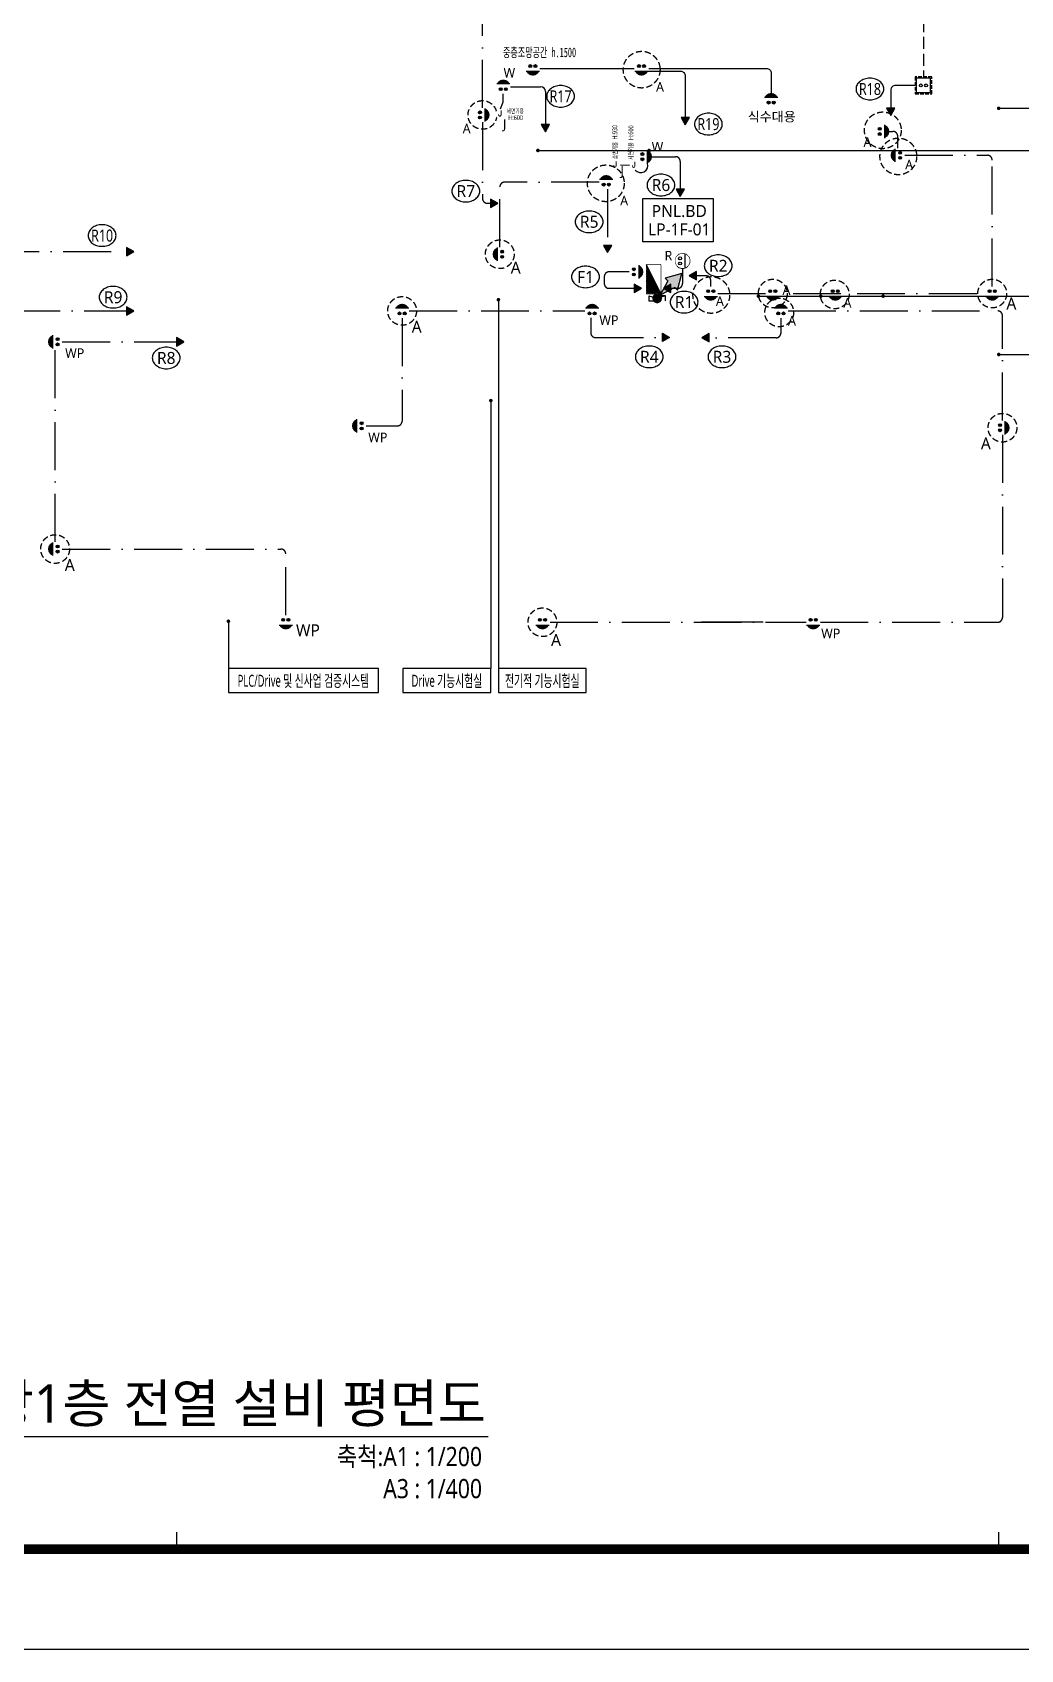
# Model space of a CAD drawing. Header units: millimetres. Extents: x 0 to 352625, y -118800 to 0.
# Drawn here: x 71970 to 113257, y -118800 to -51272 of the extents above; entities that cross this region are included whole.
import ezdxf
from ezdxf.enums import TextEntityAlignment as Align

# ---------------------------------------------------------------- set-up
doc = ezdxf.new("R2010")
doc.units = ezdxf.units.MM
doc.header["$LTSCALE"] = 2000
for name, pattern in [('DASH', [0.35, 0.25, -0.1]), ('DASHDOT3', [1.5, 1, -0.25, 0, -0.25]), ('HIDDEN', [0.375, 0.25, -0.125])]:
    doc.linetypes.add(name, pattern=pattern)
for name, color, linetype in [('arch', 8, 'Continuous'), ('elec-box', 6, 'Continuous'), ('REV', 1, 'Continuous'), ('S', 4, 'Continuous'), ('S3', 4, 'DASHDOT3'), ('SYM', 3, 'Continuous'), ('T-TRAY', 6, 'Continuous'), ('TEXT', 3, 'Continuous'), ('TIT', 2, 'Continuous'), ('TRAY', 3, 'Continuous'), ('TRAY1', 3, 'Continuous'), ('XR-SHEET-SHT', 5, 'Continuous'), ('전열주기$0$SYM', 3, 'Continuous'), ('치수', 240, 'Continuous')]:
    doc.layers.add(name, color=color, linetype=linetype)
doc.layers.add('XR-SHEET-TEMP', color=171, linetype='Continuous', plot=False)
doc.styles.add('$0$스타일1', font='malgun.ttf')
doc.styles.add('GHS', font='malgun.ttf')
doc.styles.add('ROMANS', font='romans.shx', dxfattribs={"height": 2.5})
doc.styles.add('굴림체', font='')
doc.styles.add('스타일1', font='malgun.ttf')
doc.styles.get('굴림체').set_extended_font_data('GulimChe')
doc.dimstyles.new('DIM-QD 1', dxfattribs={"dimtxt": 3, "dimasz": 1.5, "dimexe": 1, "dimexo": 0, "dimgap": 1, "dimtad": 1, "dimdec": 3, "dimdsep": 46, "dimlunit": 6, "dimtxsty": '$0$스타일1', "dimblk1": 'ARCHTICK', "dimblk2": 'ARCHTICK', "dimsah": 1, "dimcen": 0, "dimclrd": 256, "dimclre": 256, "dimclrt": 3, "dimazin": 2, "dimtfac": 1, "dimtdec": 3, "dimtix": 1, "dimtmove": 2, "dimatfit": 3, "dimldrblk": 'ARCHTICK', "dimfxl": 1, "dimtolj": 1, "dimtzin": 0, "dimarcsym": 0})

# ---------------------------------------------------------------- blocks, each defined once
blk = doc.blocks.new('XR-FORM-EE', base_point=(461, 408))
at = {"layer": 'XR-SHEET-SHT', "color": 5}
blk.add_lwpolyline([(0, 118800), (168200, 118800), (168200, 0), (0, 0)], close=True, dxfattribs=at)
at = {"layer": 'XR-SHEET-SHT', "color": 5, "const_width": 400}
blk.add_lwpolyline([(9300, 114600), (163900, 114600), (163900, 4200), (9300, 4200)], close=True, dxfattribs=at)
at = {"layer": 'XR-SHEET-TEMP'}
for p, q in [((78000, 4200), (78000, 4900)), ((112350, 4200), (112350, 4900))]:
    blk.add_line(p, q, dxfattribs=at)
blk = doc.blocks.new('_ARCHTICK')
at = {"color": 0, "linetype": 'ByBlock', "const_width": 0.15}
blk.add_lwpolyline([(-0.5, -0.5), (0.5, 0.5)], dxfattribs=at)
blk = doc.blocks.new('D1')
at = {"layer": 'SYM'}
for p, q in [((8, 0), (0, 0)), ((0, 0), (0, -4)), ((8, -4), (8, 0)), ((0, -4), (8, -4))]:
    blk.add_line(p, q, dxfattribs=at)
blk.add_wipeout([(0, 0), (8, 0), (8, -4), (0, -4)]).dxf.layer = 'SYM'
h = blk.add_hatch(dxfattribs=at)
h.set_pattern_fill('ANSI31', color=256, scale=2, style=0)
h.set_pattern_definition([(45, (0, 0), (-0.176777, 0.176777), [])])
h.paths.add_polyline_path([(0, -4), (8, 0), (8, -4)])
blk.add_line((8, 0), (0, -4), dxfattribs=at)
blk = doc.blocks.new('A$C222E16D0')
at = {"layer": 'T-TRAY'}
for color, points in [(254, [(0.71, 0.71), (2.49, 4.1), (1.88, 4.71), (5.74, 5.74), (4.71, 1.88), (4.1, 2.49)]), (256, [(1, 0, 1), (-1, 0, 1)])]:
    blk.add_hatch(color=color, dxfattribs=at).paths.add_polyline_path(points)
at = {"layer": 'T-TRAY', "color": 3}
for p in [(2.49, 4.1), (4.1, 2.49)]:
    blk.add_line(p, (0.71, 0.71), dxfattribs=at)
blk.add_lwpolyline([(2.49, 4.1), (1.88, 4.71), (5.74, 5.74), (4.71, 1.88), (4.1, 2.49)], dxfattribs=at)
blk.add_circle((0, 0), 1, dxfattribs=at)
blk = doc.blocks.new('D21')
blk.add_wipeout([(0, -1.5), (0.57, -1.39), (1.06, -1.06), (1.39, -0.57), (1.5, 0), (1.39, 0.57), (1.06, 1.06), (0.57, 1.39), (0, 1.5), (-0.57, 1.39), (-1.06, 1.06), (-1.39, 0.57), (-1.5, 0), (-1.39, -0.57), (-1.06, -1.06), (-0.57, -1.39)]).dxf.layer = 'SYM'
at = {"layer": 'SYM'}
h = blk.add_hatch(color=256, dxfattribs=at)
h.paths.add_polyline_path([(0.24, 0.51, 1), (0.84, 0.51, 1)])
h.paths.add_polyline_path([(-0.84, 0.51, 1), (-0.24, 0.51, 1)])
h.paths.add_polyline_path([(1.38, -0.58), (-1.38, -0.58), (-1.06, -1.06), (-0.57, -1.39), (0, -1.5), (0.57, -1.39), (1.06, -1.06)])
h = blk.add_hatch(color=256, dxfattribs=at)
h.paths.add_polyline_path([(0.24, 0.51, 1), (0.84, 0.51, 1)])
h.paths.add_polyline_path([(-0.84, 0.51, 1), (-0.24, 0.51, 1)])
h.paths.add_polyline_path([(1.06, -1.06), (1.38, -0.58), (-1.38, -0.58), (-1.06, -1.06), (-0.57, -1.39), (0, -1.5), (0.57, -1.39)])
blk.add_line((-1.38, -0.58), (1.38, -0.58), dxfattribs=at)
for centre in [(-0.54, 0.51), (0.54, 0.51)]:
    blk.add_circle(centre, 0.3, dxfattribs=at)
blk = doc.blocks.new('A5')
at = {"layer": 'SYM'}
blk.add_lwpolyline([(0, 0), (0.83, 1.44), (-0.83, 1.44)], close=True, dxfattribs=at)
at = {"color": 6}
blk.add_wipeout([(-0.83, 1.44), (0.83, 1.44), (0, 0)], dxfattribs=at).dxf.layer = 'SYM'
at = {"layer": 'SYM'}
h = blk.add_hatch(color=6, dxfattribs=at)
h.dxf.hatch_style = 1
h.paths.add_polyline_path([(-0.83, 1.44), (0, 0), (0.83, 1.44)])
blk = doc.blocks.new('E18')
blk.add_wipeout([(0, -1.5), (0.57, -1.39), (1.06, -1.06), (1.39, -0.57), (1.5, 0), (1.39, 0.57), (1.06, 1.06), (0.57, 1.39), (0, 1.5), (-0.57, 1.39), (-1.06, 1.06), (-1.39, 0.57), (-1.5, 0), (-1.39, -0.57), (-1.06, -1.06), (-0.57, -1.39)]).dxf.layer = 'SYM'
at = {"layer": 'SYM', "style": 'ROMANS'}
blk.add_text('J', height=1.65, dxfattribs=at).set_placement((-0.69, -0.67))
blk = doc.blocks.new('A$C289b5e6b')
blk.add_wipeout([(-300, 0), (-415, -23), (-512, -88), (-577, -185), (-600, -300), (-577, -415), (-512, -512), (-415, -577), (-300, -600), (-185, -577), (-88, -512), (-23, -415), (0, -300), (-23, -185), (-88, -88), (-185, -23)]).dxf.layer = 'SYM'
at = {"layer": 'SYM'}
blk.add_lwpolyline([(0, 0), (-600, 0), (-600, -600), (0, -600)], close=True, dxfattribs=at)
for centre in [(-409, -299), (-192, -299)]:
    blk.add_circle(centre, 60, dxfattribs=at)
blk = doc.blocks.new('전열 추가분(천정)')
at = {"layer": 'SYM'}
blk.add_blockref('A$C289b5e6b', (99572, -47765), dxfattribs=at)
at = {"layer": '치수', "color": 7, "linetype": 'DASH', "ltscale": 0.3}
blk.add_lwpolyline([(98922, -47715), (98922, -48415), (99622, -48415), (99622, -47715), (98922, -47715)], dxfattribs=at)
blk = doc.blocks.new('D20')
at = {"layer": 'SYM', "linetype": 'Continuous'}
blk.add_lwpolyline([(-24, 150), (-69, 135), (-107, 107), (-135, 69), (-150, 24), (-150, -24), (-135, -69), (-107, -107), (-69, -135), (-24, -150), (24, -150), (69, -135), (107, -107), (135, -69), (150, -24), (150, 24), (135, 69), (107, 107), (69, 135), (24, 150)], close=True, dxfattribs=at)
blk.add_wipeout([(-24, 150), (-69, 135), (-107, 107), (-135, 69), (-150, 24), (-150, -24), (-135, -69), (-107, -107), (-69, -135), (-24, -150), (24, -150), (69, -135), (107, -107), (135, -69), (150, -24), (150, 24), (135, 69), (107, 107), (69, 135), (24, 150)]).dxf.layer = 'SYM'
blk.add_line((-138, -58), (138, -58), dxfattribs=at)
for centre in [(-54, 51), (54, 51)]:
    blk.add_circle(centre, 30, dxfattribs=at)

msp = doc.modelspace()

# ---------------------------------------------------------------- linework, layer by layer
msp.add_lwpolyline([(102497.2, -75904), (99922.2, -75904)])
at = {"layer": 'S'}
msp.add_arc((93203.4, -53742.6), 200, 0, 90, dxfattribs=at)
at = {"layer": 'S3'}
for p, q in [((93403.4, -53742.6), (93403.4, -55425.2)), ((90972.2, -58406.2), (91415.4, -58406.2)), ((70257.5, -60424.1), (76204.7, -60424.1)), ((100110.8, -61437.7), (99418.8, -61437.7)), ((95861, -61472.9), (95861, -61760.1)), ((71135.6, -62904), (76204.7, -62904)), ((95494.7, -64014.1), (98587, -64014.1)), ((103040.2, -64025.5), (99947.9, -64025.5))]:
    msp.add_line(p, q, dxfattribs=at)
for centre, start, end in [((98837.5, -56663.1), 0, 90), ((111867.2, -56605.5), 0, 90), ((91697.2, -57729), 90, 180), ((96061, -61472.9), 90, 180), ((96061, -61760.1), 180, 270), ((112296.9, -63104), 0, 90), ((95494.7, -63814.1), 180, 270), ((103040.2, -63825.5), 270, 0), ((87217.2, -67502.7), 270, 0), ((82357.6, -73046), 0, 90), ((112296.9, -75704), 270, 0)]:
    msp.add_arc(centre, 200, start, end, dxfattribs=at)
at = {"layer": 'SYM', "color": 6}
for points in [[(106378.5, -53636.5, 0.123596), (106420.2, -53802.4, 0.105594), (106549, -53954.7, 0.0872703), (106731.7, -54050.7, 0.0776282), (106960.6, -54086.5, 0.0776282), (107189.5, -54050.7, 0.0872703), (107372.3, -53954.7, 0.105594), (107501.1, -53802.4, 0.123596), (107542.8, -53636.5, 0.123596), (107501.1, -53470.5, 0.105594), (107372.3, -53318.3, 0.0872703), (107189.5, -53222.3, 0.0776282), (106960.6, -53186.5, 0.0776282), (106731.7, -53222.3, 0.0872703), (106549, -53318.3, 0.105594), (106420.2, -53470.5, 0.123596)], [(93456.6, -53943, 0.123596), (93498.3, -54108.9, 0.105594), (93627.1, -54261.2, 0.0872703), (93809.8, -54357.2, 0.0776282), (94038.7, -54393, 0.0776282), (94267.6, -54357.2, 0.0872703), (94450.3, -54261.2, 0.105594), (94579.2, -54108.9, 0.123596), (94620.8, -53943, 0.123596), (94579.2, -53777, 0.105594), (94450.3, -53624.8, 0.0872703), (94267.6, -53528.7, 0.0776282), (94038.7, -53493, 0.0776282), (93809.8, -53528.7, 0.0872703), (93627.1, -53624.8, 0.105594), (93498.3, -53777, 0.123596)], [(89496.3, -57901.5, 0.123596), (89538, -58067.5, 0.105594), (89666.8, -58219.7, 0.0872703), (89849.5, -58315.7, 0.0776282), (90078.4, -58351.5, 0.0776282), (90307.3, -58315.7, 0.0872703), (90490, -58219.7, 0.105594), (90618.9, -58067.5, 0.123596), (90660.5, -57901.5, 0.123596), (90618.9, -57735.6, 0.105594), (90490, -57583.3, 0.0872703), (90307.3, -57487.3, 0.0776282), (90078.4, -57451.5, 0.0776282), (89849.5, -57487.3, 0.0872703), (89666.8, -57583.3, 0.105594), (89538, -57735.6, 0.123596)], [(94650.2, -59183.8, 0.123596), (94691.9, -59349.8, 0.105594), (94820.7, -59502, 0.0872703), (95003.4, -59598.1, 0.0776282), (95232.3, -59633.8, 0.0776282), (95461.2, -59598.1, 0.0872703), (95643.9, -59502, 0.105594), (95772.8, -59349.8, 0.123596), (95814.4, -59183.8, 0.123596), (95772.8, -59017.9, 0.105594), (95643.9, -58865.6, 0.0872703), (95461.2, -58769.6, 0.0776282), (95232.3, -58733.8, 0.0776282), (95003.4, -58769.6, 0.0872703), (94820.7, -58865.6, 0.105594), (94691.9, -59017.9, 0.123596)], [(74301.9, -59756.5, 0.123596), (74343.5, -59922.5, 0.105594), (74472.3, -60074.7, 0.0872703), (74655.1, -60170.8, 0.0776282), (74884, -60206.5, 0.0776282), (75112.9, -60170.8, 0.0872703), (75295.6, -60074.7, 0.105594), (75424.4, -59922.5, 0.123596), (75466.1, -59756.5, 0.123596), (75424.4, -59590.6, 0.105594), (75295.6, -59438.3, 0.0872703), (75112.9, -59342.3, 0.0776282), (74884, -59306.5, 0.0776282), (74655.1, -59342.3, 0.0872703), (74472.3, -59438.3, 0.105594), (74343.5, -59590.6, 0.123596)], [(94496.4, -61484.4, 0.123596), (94538.1, -61650.4, 0.105594), (94666.9, -61802.6, 0.0872703), (94849.6, -61898.7, 0.0776282), (95078.6, -61934.4, 0.0776282), (95307.5, -61898.7, 0.0872703), (95490.2, -61802.6, 0.105594), (95619, -61650.4, 0.123596), (95660.7, -61484.4, 0.123596), (95619, -61318.5, 0.105594), (95490.2, -61166.2, 0.0872703), (95307.5, -61070.2, 0.0776282), (95078.6, -61034.4, 0.0776282), (94849.6, -61070.2, 0.0872703), (94666.9, -61166.2, 0.105594), (94538.1, -61318.5, 0.123596)]]:
    msp.add_lwpolyline(points, format="xyb", close=True, dxfattribs=at)
msp.add_lwpolyline([(97474.4, -58211.1), (100414.4, -58211.1), (100414.4, -60019.7), (97474.4, -60019.7)], close=True, dxfattribs=at)
at = {"layer": 'SYM', "color": 6, "linetype": 'HIDDEN', "ltscale": 0.5}
msp.add_circle((97424, -52830.1), 766.7, dxfattribs=at)
at = {"layer": 'TIT'}
msp.add_line((64989.8, -109900), (91010.2, -109900), dxfattribs=at)
at = {"layer": 'TRAY1', "color": 6, "linetype": 'HIDDEN'}
msp.add_lwpolyline([(97722.2, -62279), (97722.2, -62479), (98422.2, -62479), (98422.2, -62279), (97722.2, -62279), (98422.2, -62479), (98422.2, -62279), (97722.2, -62479)], dxfattribs=at)
at = {"layer": 'TRAY1', "color": 3}
msp.add_lwpolyline([(97783.5, -62379, 2, 2, 0), (97772.2, -62379, 2, 2, 0), (97772.2, -62479, 2, 2, 0), (97783.5, -62479, 0, 0, 0), (98361, -62479, 2, 2, 0), (98372.2, -62479, 2, 2, 0), (98372.2, -62379, 2, 2, 0), (98361, -62379, 2, 2, 0), (98372.2, -62379, 2, 2, 0), (98372.2, -62464, 0, 0, 0), (97772.2, -62464, 0, 0, 0)], format="xyseb", dxfattribs=at)

# ---------------------------------------------------------------- block references
at = {"layer": 'SYM', "xscale": 200.0000000000128, "yscale": 200.0000000000128, "zscale": 200.0000000000128}
for p, rotation in [((90772.2, -54721.7), 89.9999999999996), ((107472.2, -55410), 89.99999999999984), ((97557.2, -56463.1), 89.9999999999999), ((108122.2, -56405.5), 269.9999999999998), ((95945.1, -57529), 179.9999999999998), ((91497.2, -60537.8), 269.9999999999998), ((87417.2, -62904), 179.9999999999998), ((95352.1, -62904), 179.9999999999998), ((72922.2, -64192.1), 269.9999999999997), ((85622.2, -67702.7), 269.9999999999998), ((112496.9, -67780.5), 89.99999999999973), ((72922.2, -72846), 269.9999999999997)]:
    msp.add_blockref('D21', p, dxfattribs=dict(at, rotation=rotation))
for p in [(100310.8, -62179), (102901.2, -62179), (105513.7, -62179), (112067.2, -62179), (82557.6, -75904, 1), (93278.2, -75904, 1), (104592.1, -75904, 1)]:
    msp.add_blockref('D21', p, dxfattribs=at)

# ---------------------------------------------------------------- texts
at = {"layer": 'SYM', "style": 'GHS', "width": 0.8}
for s, p in [('R17', (94038.7, -53943)), ('R18', (106960.6, -53636.5)), ('R19', (100211.9, -55101)), ('R10', (74884, -59756.5))]:
    msp.add_text(s, height=500, dxfattribs=at).set_placement(p, align=Align.MIDDLE)
at = {"layer": 'SYM', "style": 'GHS'}
for s, p in [('R7', (90078.4, -57901.5)), ('R5', (95232.3, -59183.8)), ('R2', (100623.3, -61016.1)), ('F1', (95078.6, -61484.4)), ('R4', (97743, -64818.3)), ('R3', (100780.3, -64818.3))]:
    msp.add_text(s, height=500, dxfattribs=at).set_placement(p, align=Align.MIDDLE)
at = {"layer": 'TEXT', "color": 3, "style": '스타일1', "width": 0.7}
for s, p in [('H:930', (96303.8, -55751.9, -5185.2)), ('H:600', (96975.5, -55771, -5185.2))]:
    msp.add_text(s, height=200, rotation=90, dxfattribs=at).set_placement(p, align=Align.MIDDLE_LEFT)
at = {"layer": 'TIT', "style": 'GHS'}
msp.add_text('지상1층 전열 설비 평면도', height=1600, dxfattribs=at).set_placement((90918.4, -108520.3), align=Align.MIDDLE_RIGHT)
at = {"layer": 'TIT', "style": 'GHS', "width": 0.85}
for s, p in [('축척:A1 : 1/200', (90756.3, -111137.7)), ('A3 : 1/400', (90756.3, -112475.9))]:
    msp.add_text(s, height=800, dxfattribs=at).set_placement(p, align=Align.RIGHT)
at = {"layer": '전열주기$0$SYM', "style": 'GHS'}
msp.add_text('A', height=400, dxfattribs=at).set_placement((98024.1, -53552.2), align=Align.MIDDLE_LEFT)

# ---------------------------------------------------------------- leaders
at = {"layer": 'elec-box'}
for points in [[(112340.1, -54443.6), (119940.6, -54443.6), (119973, -54443.6)], [(91439.1, -62436.9), (91439.1, -77807), (91439.1, -77839.5)], [(112340.1, -64723.4), (119940.6, -64723.4), (119973, -64723.4)], [(91123.2, -66648.6), (91123.2, -77807), (91123.2, -77839.5)], [(80160.1, -75861.7), (80160.1, -77807), (80160.1, -77839.5)]]:
    msp.add_leader(points, dimstyle='DIM-QD 1', override={"dimscale": 100, "dimasz": 1.5, "dimtad": 0, "dimclrd": 6, "dimldrblk": 'DOT'}, dxfattribs=at)

# ---------------------------------------------------------------- next in the draw order: linework, layer by layer
at = {"layer": 'S3'}
for p, q in [((90772.2, -54421.7), (90772.2, -46933)), ((90772.2, -55021.7), (90772.2, -58206.2)), ((107772.2, -55410), (107922.2, -55410)), ((108122.2, -56105.5), (108122.2, -55610)), ((97857.2, -56463.1), (98837.5, -56463.1)), ((108422.2, -56405.5), (111867.2, -56405.5)), ((112067.2, -61879), (112067.2, -56605.5)), ((91497.2, -60237.8), (91497.2, -57729)), ((95645.1, -57529), (91697.2, -57529)), ((96002.5, -57817.6), (96002.5, -60470.9)), ((100310.8, -61879), (100310.8, -61637.7)), ((100610.8, -62179), (102601.2, -62179)), ((103747.3, -62179), (105822.3, -62179)), ((106422.3, -62179), (111767.2, -62179)), ((87417.2, -63204), (87417.2, -67502.7)), ((87717.2, -62904), (95052.1, -62904)), ((95294.7, -63192.6), (95294.7, -63814.1)), ((112496.9, -67480.5), (112496.9, -63104)), ((72922.2, -72546), (72922.2, -64492.1)), ((73222.2, -64192.1), (78291.3, -64192.1)), ((85922.2, -67702.7), (87217.2, -67702.7)), ((112496.9, -68080.5), (112496.9, -75704)), ((73222.2, -72846), (82357.6, -72846)), ((82557.6, -75604), (82557.6, -73046)), ((93597.2, -75904), (104291.2, -75904)), ((104892.1, -75904), (112296.9, -75904))]:
    msp.add_line(p, q, dxfattribs=at)
for centre in [(107922.2, -55610), (100110.8, -61637.7)]:
    msp.add_arc(centre, 200, 0, 90, dxfattribs=at)
at = {"layer": 'SYM', "color": 6, "linetype": 'HIDDEN', "ltscale": 0.5}
for centre, radius in [((90772.2, -54721.7), 600), ((107499, -55363.3), 766.7), ((108145.5, -56453.1), 766.7), ((91497.2, -60537.8), 600), ((105489.1, -62216.2), 600), ((112067.2, -62179), 600), ((87417.2, -62904), 600), ((112496.9, -67780.5), 600), ((72922.2, -72846), 600), ((93278.2, -75904, 1), 600)]:
    msp.add_circle(centre, radius, dxfattribs=at)

# ---------------------------------------------------------------- next in the draw order: block references
at = {"layer": 'S', "xscale": 210.0000233311651, "yscale": 210.0000233311651, "zscale": 210.0000233311651}
msp.add_blockref('A5', (93403.4, -55425.2), dxfattribs=at)
at = {"layer": 'S', "yscale": 210.0000233311651, "zscale": 210.0000233311651}
for p, xscale, rotation in [((76207.9, -60426), 210.0000233311651, 89.99999999999967), ((76207.9, -62905.9), 210.0000233311651, 89.99999999999967), ((98590.2, -64012.2), -210.0000233311651, 90.00000000000031), ((99944.7, -64023.7), 210.0000233311651, 269.9999999999997)]:
    msp.add_blockref('A5', p, dxfattribs=dict(at, xscale=xscale, rotation=rotation))
at = {"layer": 'SYM', "xscale": 139.9999999999923, "yscale": 139.9999999999923, "zscale": 139.9999999999923}
msp.add_blockref('E18', (96338, -56801.8), dxfattribs=at)
at = {"layer": 'SYM'}
for name, p, xscale, yscale, zscale, rotation in [('D1', (98222.2, -60979), 149.9999999999969, 149.9999999999969, 149.9999999999969, 270), ('D21', (103240.2, -62904), 200.0000000000128, 200.0000000000128, 200.0000000000128, 179.9999999999998)]:
    msp.add_blockref(name, p, dxfattribs=dict(at, xscale=xscale, yscale=yscale, zscale=zscale, rotation=rotation))

# ---------------------------------------------------------------- next in the draw order: texts
at = {"layer": 'SYM', "style": 'GHS'}
for s, height, p in [('A', 400, (90113.1, -55288.3)), ('A', 500, (92161.9, -61093.6)), ('A', 500, (112868.7, -62593.8)), ('A', 500, (88025.6, -63565.9)), ('WP', 400, (96056.2, -63289)), ('WP', 400, (73741.2, -64665.8)), ('WP', 400, (86403.3, -68184.1)), ('A', 500, (111802.3, -68437.5)), ('A', 500, (73534.1, -73508.7)), ('WP', 500, (83484, -76237.9)), ('WP', 400, (105323.8, -76368)), ('A', 500, (93847.3, -76641.2))]:
    msp.add_text(s, height=height, dxfattribs=at).set_placement(p, align=Align.MIDDLE)
msp.add_text('W', height=400, dxfattribs=at).set_placement((98084.9, -56044.1), align=Align.MIDDLE_CENTER)
at = {"layer": '전열주기$0$SYM', "style": 'GHS'}
for p in [(106691.1, -55853.8), (108431.9, -56795.5), (96526.8, -58298.4), (103307.5, -62033.4), (100525.4, -62494.7), (105854.7, -62563.6)]:
    msp.add_text('A', height=400, dxfattribs=at).set_placement(p, align=Align.MIDDLE_LEFT)

# ---------------------------------------------------------------- next in the draw order: leaders
at = {"layer": 'elec-box'}
for points in [[(97734.8, -56205.2), (119940.6, -56205.2), (119973, -56205.2)], [(104904.9, -62286.4), (107478.2, -62286.4), (107510.7, -62286.4)], [(107510.7, -62286.4), (119940.6, -62286.4), (119973, -62286.4)]]:
    msp.add_leader(points, dimstyle='DIM-QD 1', override={"dimscale": 100, "dimasz": 1.5, "dimtad": 0, "dimclrd": 6, "dimldrblk": 'DOT'}, dxfattribs=at)

# ---------------------------------------------------------------- next in the draw order: wipeouts: each hides what was drawn before it
msp.add_wipeout([(97474.4, -58211.1), (100414.4, -58211.1), (100414.4, -60019.7), (97474.4, -60019.7)]).dxf.layer = 'REV'

# ---------------------------------------------------------------- next in the draw order: linework, layer by layer
at = {"layer": 'S3'}
for p, q in [((99037.5, -56663.1), (99037.5, -58124.3)), ((96061, -61960.1), (97414.3, -61960.1)), ((98931.9, -61961), (98341.8, -61961)), ((103240.2, -63204), (103240.2, -63825.5)), ((103540.2, -62904), (112296.9, -62904))]:
    msp.add_line(p, q, dxfattribs=at)
at = {"layer": 'SYM', "color": 6}
msp.add_lwpolyline([(97474.4, -58211.1), (100414.4, -58211.1), (100414.4, -60019.7), (97474.4, -60019.7)], close=True, dxfattribs=at)
for points in [[(74762.2, -62329.8, 0.123596), (74803.9, -62495.8, 0.105594), (74932.7, -62648, 0.0872703), (75115.4, -62744.1, 0.0776282), (75344.3, -62779.8, 0.0776282), (75573.2, -62744.1, 0.0872703), (75755.9, -62648, 0.105594), (75884.8, -62495.8, 0.123596), (75926.4, -62329.8, 0.123596), (75884.8, -62163.9, 0.105594), (75755.9, -62011.6, 0.0872703), (75573.2, -61915.6, 0.0776282), (75344.3, -61879.8, 0.0776282), (75115.4, -61915.6, 0.0872703), (74932.7, -62011.6, 0.105594), (74803.9, -62163.9, 0.123596)], [(97160.9, -64818.3, 0.123596), (97202.5, -64984.2, 0.105594), (97331.4, -65136.5, 0.0872703), (97514.1, -65232.5, 0.0776282), (97743, -65268.3, 0.0776282), (97971.9, -65232.5, 0.0872703), (98154.6, -65136.5, 0.105594), (98283.4, -64984.2, 0.123596), (98325.1, -64818.3, 0.123596), (98283.4, -64652.4, 0.105594), (98154.6, -64500.1, 0.0872703), (97971.9, -64404.1, 0.0776282), (97743, -64368.3, 0.0776282), (97514.1, -64404.1, 0.0872703), (97331.4, -64500.1, 0.105594), (97202.5, -64652.4, 0.123596)], [(100198.1, -64818.3, 0.123596), (100239.8, -64984.2, 0.105594), (100368.6, -65136.5, 0.0872703), (100551.3, -65232.5, 0.0776282), (100780.3, -65268.3, 0.0776282), (101009.2, -65232.5, 0.0872703), (101191.9, -65136.5, 0.105594), (101320.7, -64984.2, 0.123596), (101362.4, -64818.3, 0.123596), (101320.7, -64652.4, 0.105594), (101191.9, -64500.1, 0.0872703), (101009.2, -64404.1, 0.0776282), (100780.3, -64368.3, 0.0776282), (100551.3, -64404.1, 0.0872703), (100368.6, -64500.1, 0.105594), (100239.8, -64652.4, 0.123596)]]:
    msp.add_lwpolyline(points, format="xyb", close=True, dxfattribs=at)
at = {"layer": 'SYM', "color": 6, "linetype": 'HIDDEN', "ltscale": 0.5}
for centre, radius in [((95926.7, -57576.3), 766.7), ((102901.2, -62179), 600), ((103170.8, -62965.9), 600)]:
    msp.add_circle(centre, radius, dxfattribs=at)

# ---------------------------------------------------------------- next in the draw order: block references
at = {"layer": 'S', "xscale": 210.0000233311651, "yscale": 210.0000233311651, "zscale": 210.0000233311651, "rotation": 89.99999999999967}
for p in [(91418.6, -58408.1), (78294.5, -64194)]:
    msp.add_blockref('A5', p, dxfattribs=at)
at = {"layer": 'S', "xscale": 210.0000233311651, "yscale": 210.0000233311651, "zscale": 210.0000233311651}
msp.add_blockref('A5', (96002.5, -60470.9), dxfattribs=at)
at = {"layer": 'SYM', "xscale": 200.0000000000128, "yscale": 200.0000000000128, "zscale": 200.0000000000128}
for p, rotation in [((91644.6, -53542.6), 179.9999999999999), ((97197.2, -61272.9), 89.99999999999984)]:
    msp.add_blockref('D21', p, dxfattribs=dict(at, rotation=rotation))
at = {"layer": 'TRAY', "xscale": -179.9999999999998, "yscale": 180, "zscale": 180, "rotation": 270.0000014617499}
msp.add_blockref('A$C222E16D0', (98072.2, -62379), dxfattribs=at)

# ---------------------------------------------------------------- next in the draw order: texts
at = {"layer": 'SYM', "style": 'GHS'}
for s, height, p in [('J', 400, (96613.9, -57049.2)), ('PNL.BD', 500, (98994.4, -58732)), ('LP-1F-01', 500, (98994.4, -59498.8))]:
    msp.add_text(s, height=height, dxfattribs=at).set_placement(p, align=Align.MIDDLE_CENTER)
msp.add_text('R9', height=500, dxfattribs=at).set_placement((75344.3, -62329.8), align=Align.MIDDLE)
at = {"layer": 'TEXT', "color": 3, "style": '스타일1', "width": 0.7}
msp.add_text('소변기용', height=200, rotation=90, dxfattribs=at).set_placement((96312.6, -56566.1, -5185.2), align=Align.MIDDLE_LEFT)
at = {"layer": '전열주기$0$SYM', "style": 'GHS'}
msp.add_text('A', height=400, dxfattribs=at).set_placement((103536.5, -63313.3), align=Align.MIDDLE_LEFT)

# ---------------------------------------------------------------- next in the draw order: leaders
at = {"layer": 'elec-box'}
for points in [[(93087.2, -56205.2), (97702.3, -56205.2), (97734.8, -56205.2)], [(102299.2, -62286.4), (104872.5, -62286.4), (104904.9, -62286.4)]]:
    msp.add_leader(points, dimstyle='DIM-QD 1', override={"dimscale": 100, "dimasz": 1.5, "dimtad": 0, "dimclrd": 6, "dimldrblk": 'DOT'}, dxfattribs=at)

# ---------------------------------------------------------------- next in the draw order: linework, layer by layer
at = {"layer": 'S'}
msp.add_line((91944.6, -53542.6), (93203.4, -53542.6), dxfattribs=at)
at = {"layer": 'S3'}
msp.add_line((96897.2, -61272.9), (96061, -61272.9), dxfattribs=at)
msp.add_arc((90972.2, -58206.2), 200, 180, 270, dxfattribs=at)
at = {"layer": 'SYM', "color": 6}
msp.add_lwpolyline([(76981.4, -64867.7, 0.123596), (77023, -65033.6, 0.105594), (77151.9, -65185.9, 0.0872703), (77334.6, -65281.9, 0.0776282), (77563.5, -65317.7, 0.0776282), (77792.4, -65281.9, 0.0872703), (77975.1, -65185.9, 0.105594), (78103.9, -65033.6, 0.123596), (78145.6, -64867.7, 0.123596), (78103.9, -64701.7, 0.105594), (77975.1, -64549.5, 0.0872703), (77792.4, -64453.4, 0.0776282), (77563.5, -64417.7, 0.0776282), (77334.6, -64453.4, 0.0872703), (77151.9, -64549.5, 0.105594), (77023, -64701.7, 0.123596)], format="xyb", close=True, dxfattribs=at)

# ---------------------------------------------------------------- next in the draw order: block references
at = {"layer": 'S', "xscale": 210.0000233311651, "yscale": 210.0000233311651, "zscale": 210.0000233311651}
msp.add_blockref('A5', (99037.5, -58124.3), dxfattribs=at)
for p, rotation in [((99415.5, -61435.8), 269.9999999999997), ((97414.3, -61960.1), 89.99999999999967)]:
    msp.add_blockref('A5', p, dxfattribs=dict(at, rotation=rotation))

# ---------------------------------------------------------------- next in the draw order: texts
at = {"layer": 'SYM', "style": 'GHS'}
msp.add_text('W', height=400, dxfattribs=at).set_placement((91897.9, -52962.7), align=Align.MIDDLE_CENTER)
msp.add_text('R8', height=500, dxfattribs=at).set_placement((77563.5, -64867.7), align=Align.MIDDLE)

# ---------------------------------------------------------------- next in the draw order: linework, layer by layer
at = {"layer": 'S3'}
msp.add_line((99131.9, -61115.8), (99131.9, -61761), dxfattribs=at)
at = {"layer": 'SYM', "color": 6}
for points in [[(97648.6, -57647.7, 0.123596), (97690.3, -57813.7, 0.105594), (97819.1, -57965.9, 0.0872703), (98001.8, -58062, 0.0776282), (98230.7, -58097.7, 0.0776282), (98459.6, -58062, 0.0872703), (98642.3, -57965.9, 0.105594), (98771.2, -57813.7, 0.123596), (98812.8, -57647.7, 0.123596), (98771.2, -57481.8, 0.105594), (98642.3, -57329.5, 0.0872703), (98459.6, -57233.5, 0.0776282), (98230.7, -57197.7, 0.0776282), (98001.8, -57233.5, 0.0872703), (97819.1, -57329.5, 0.105594), (97690.3, -57481.8, 0.123596)], [(100041.2, -61016.1, 0.123596), (100082.8, -61182.1, 0.105594), (100211.7, -61334.3, 0.0872703), (100394.4, -61430.4, 0.0776282), (100623.3, -61466.1, 0.0776282), (100852.2, -61430.4, 0.0872703), (101034.9, -61334.3, 0.105594), (101163.7, -61182.1, 0.123596), (101205.4, -61016.1, 0.123596), (101163.7, -60850.2, 0.105594), (101034.9, -60697.9, 0.0872703), (100852.2, -60601.9, 0.0776282), (100623.3, -60566.1, 0.0776282), (100394.4, -60601.9, 0.0872703), (100211.7, -60697.9, 0.105594), (100082.8, -60850.2, 0.123596)]]:
    msp.add_lwpolyline(points, format="xyb", close=True, dxfattribs=at)
at = {"layer": 'SYM', "color": 6, "linetype": 'HIDDEN', "ltscale": 0.5}
msp.add_circle((100333.8, -62238.9), 766.7, dxfattribs=at)

# ---------------------------------------------------------------- next in the draw order: block references
at = {"layer": 'arch'}
msp.add_blockref('XR-FORM-EE', (461, -118391.6), dxfattribs=at)

# ---------------------------------------------------------------- next in the draw order: texts
at = {"layer": 'SYM', "style": 'GHS'}
msp.add_text('R6', height=500, dxfattribs=at).set_placement((98230.7, -57647.7), align=Align.MIDDLE)

# ---------------------------------------------------------------- next in the draw order: block references
at = {"layer": 'S', "xscale": 210.0000233311651, "yscale": 210.0000233311651, "zscale": 210.0000233311651}
for p in [(107829.2, -54737.7), (99245.7, -55134.6)]:
    msp.add_blockref('A5', p, dxfattribs=at)
at = {"layer": 'S', "xscale": 210.0000233311651, "yscale": 210.0000233311651, "zscale": 210.0000233311651, "rotation": 269.9999999999997}
msp.add_blockref('A5', (98338.6, -61959.1), dxfattribs=at)
at = {"layer": 'SYM'}
for name, p, xscale, yscale, zscale in [('D21', (92877.2, -52780.2), 200.0000000000128, 200.0000000000128, 200.0000000000128), ('D21', (97417.8, -52780.2), 200.0000000000128, 200.0000000000128, 200.0000000000128), ('E18', (91526.4, -54678.7), 139.9999999999923, 139.9999999999923, 139.9999999999923), ('E18', (97119.3, -56820), 139.9999999999923, 139.9999999999923, 139.9999999999923)]:
    msp.add_blockref(name, p, dxfattribs=dict(at, xscale=xscale, yscale=yscale, zscale=zscale))
for name, p, xscale, yscale, zscale, rotation in [('D21', (102834, -54102.6), 200.0000000000128, 200.0000000000128, 200.0000000000128, 179.9999999999999), ('D20', (99131.9, -60815.8), 2.000000000000149, 2.000000000000149, 2.000000000000149, 90)]:
    msp.add_blockref(name, p, dxfattribs=dict(at, xscale=xscale, yscale=yscale, zscale=zscale, rotation=rotation))
at = {"layer": '치수'}
msp.add_blockref('전열 추가분(천정)', (9924.5, -5421.5), dxfattribs=at)

# ---------------------------------------------------------------- next in the draw order: wipeouts: each hides what was drawn before it
at = {"color": 6}
for points in [[(80160.1, -77839.5), (86430.3, -77839.5), (86430.3, -78839.5), (80160.1, -78839.5)], [(91439.1, -77839.5), (95109.3, -77839.5), (95109.3, -78839.5), (91439.1, -78839.5)]]:
    msp.add_wipeout(points, dxfattribs=at).dxf.layer = 'elec-box'

# ---------------------------------------------------------------- next in the draw order: linework, layer by layer
at = {"layer": 'elec-box', "color": 6}
for points in [[(80160.1, -78839.5), (86430.3, -78839.5), (86430.3, -77839.5), (80160.1, -77839.5)], [(91439.1, -78839.5), (95109.3, -78839.5), (95109.3, -77839.5), (91439.1, -77839.5)]]:
    msp.add_lwpolyline(points, close=True, dxfattribs=at)
at = {"layer": 'S', "linetype": 'DASH'}
msp.add_lwpolyline([(91955.5, -49165), (108996.1, -49165, -0.4142136), (109196.1, -49365), (109196.1, -53136.7)], format="xyb", dxfattribs=at)
at = {"layer": 'S'}
for points in [[(93177.2, -52780.2), (97117.8, -52780.2)], [(96546.5, -56809.5), (96909.3, -56820)]]:
    msp.add_lwpolyline(points, dxfattribs=at)
for points in [[(97694.9, -52895), (99047.5, -52895, -0.4142136), (99247.5, -53095), (99247.5, -55131.3)], [(97717.8, -52780.2), (102634, -52780.2, -0.4142136), (102834, -52980.2), (102834, -53802.6)], [(91526.4, -54468.7), (91630.2, -54210.2, 0.0957923), (91644.6, -54135.7), (91644.6, -53842.6)], [(108846.1, -53486.7), (108029.2, -53486.7, 0.4142136), (107829.2, -53686.7), (107829.2, -54737.7)]]:
    msp.add_lwpolyline(points, format="xyb", dxfattribs=at)
msp.add_arc((97388.6, -56830.2), 298.8, 219.933905, 17.629544, dxfattribs=at)
at = {"layer": 'S3'}
msp.add_arc((98931.9, -61761), 200, 270, 0, dxfattribs=at)
at = {"layer": 'SYM', "color": 6}
for points in [[(99629.8, -55101, 0.123596), (99671.4, -55266.9, 0.105594), (99800.3, -55419.2, 0.0872703), (99983, -55515.2, 0.0776282), (100211.9, -55551, 0.0776282), (100440.8, -55515.2, 0.0872703), (100623.5, -55419.2, 0.105594), (100752.3, -55266.9, 0.123596), (100794, -55101, 0.123596), (100752.3, -54935, 0.105594), (100623.5, -54782.8, 0.0872703), (100440.8, -54686.7, 0.0776282), (100211.9, -54651, 0.0776282), (99983, -54686.7, 0.0872703), (99800.3, -54782.8, 0.105594), (99671.4, -54935, 0.123596)], [(98615.7, -62535.7, 0.123596), (98657.4, -62701.7, 0.105594), (98786.2, -62853.9, 0.0872703), (98968.9, -62950, 0.0776282), (99197.8, -62985.7, 0.0776282), (99426.8, -62950, 0.0872703), (99609.5, -62853.9, 0.105594), (99738.3, -62701.7, 0.123596), (99780, -62535.7, 0.123596), (99738.3, -62369.8, 0.105594), (99609.5, -62217.5, 0.0872703), (99426.8, -62121.5, 0.0776282), (99197.8, -62085.7, 0.0776282), (98968.9, -62121.5, 0.0872703), (98786.2, -62217.5, 0.105594), (98657.4, -62369.8, 0.123596)]]:
    msp.add_lwpolyline(points, format="xyb", close=True, dxfattribs=at)

# ---------------------------------------------------------------- next in the draw order: texts
at = {"layer": 'elec-box', "color": 3, "style": 'GHS', "width": 0.6}
for s, p in [('PLC/Drive 및 신사업 검증시스템', (83295.2, -78339.5)), ('전기적 기능시험실', (93274.2, -78339.5))]:
    msp.add_text(s, height=500, dxfattribs=at).set_placement(p, align=Align.MIDDLE)
at = {"layer": 'SYM', "style": '굴림체', "width": 0.6}
msp.add_text('중층조망공간 h.1500', height=400, dxfattribs=at).set_placement((91630.7, -52107.6), align=Align.MIDDLE_LEFT)
at = {"layer": 'SYM', "style": 'GHS'}
for s, height, p in [('식수대용', 400, (102857.4, -54787.4)), ('R1', 500, (99197.8, -62535.7))]:
    msp.add_text(s, height=height, dxfattribs=at).set_placement(p, align=Align.MIDDLE)
msp.add_text('J', height=400, dxfattribs=at).set_placement((91699.7, -55097.8), align=Align.MIDDLE_CENTER)
at = {"layer": 'TEXT', "color": 3, "style": '스타일1', "width": 0.7}
for s, p in [('세면기용', (91783, -54561.3)), ('H:600', (91852.5, -54833.5, -5185.2))]:
    msp.add_text(s, height=200, dxfattribs=at).set_placement(p, align=Align.MIDDLE_LEFT)
msp.add_text('세면기용', height=200, rotation=90, dxfattribs=at).set_placement((96976, -56590.7, -5185.2), align=Align.MIDDLE_LEFT)
at = {"layer": '전열주기$0$SYM', "style": 'GHS'}
msp.add_text('R', height=400, dxfattribs=at).set_placement((98382.3, -60597.1), align=Align.MIDDLE_LEFT)

# ---------------------------------------------------------------- next in the draw order: wipeouts: each hides what was drawn before it
at = {"color": 6}
msp.add_wipeout([(87453, -77839.5), (91123.2, -77839.5), (91123.2, -78839.5), (87453, -78839.5)], dxfattribs=at).dxf.layer = 'elec-box'

# ---------------------------------------------------------------- next in the draw order: linework, layer by layer
at = {"layer": 'elec-box', "color": 6}
msp.add_lwpolyline([(87453, -78839.5), (91123.2, -78839.5), (91123.2, -77839.5), (87453, -77839.5)], close=True, dxfattribs=at)

# ---------------------------------------------------------------- next in the draw order: texts
at = {"layer": 'elec-box', "color": 3, "style": 'GHS', "width": 0.6}
msp.add_text('Drive 기능시험실', height=500, dxfattribs=at).set_placement((89288.1, -78339.5), align=Align.MIDDLE)

doc.saveas('drawing.dxf')
